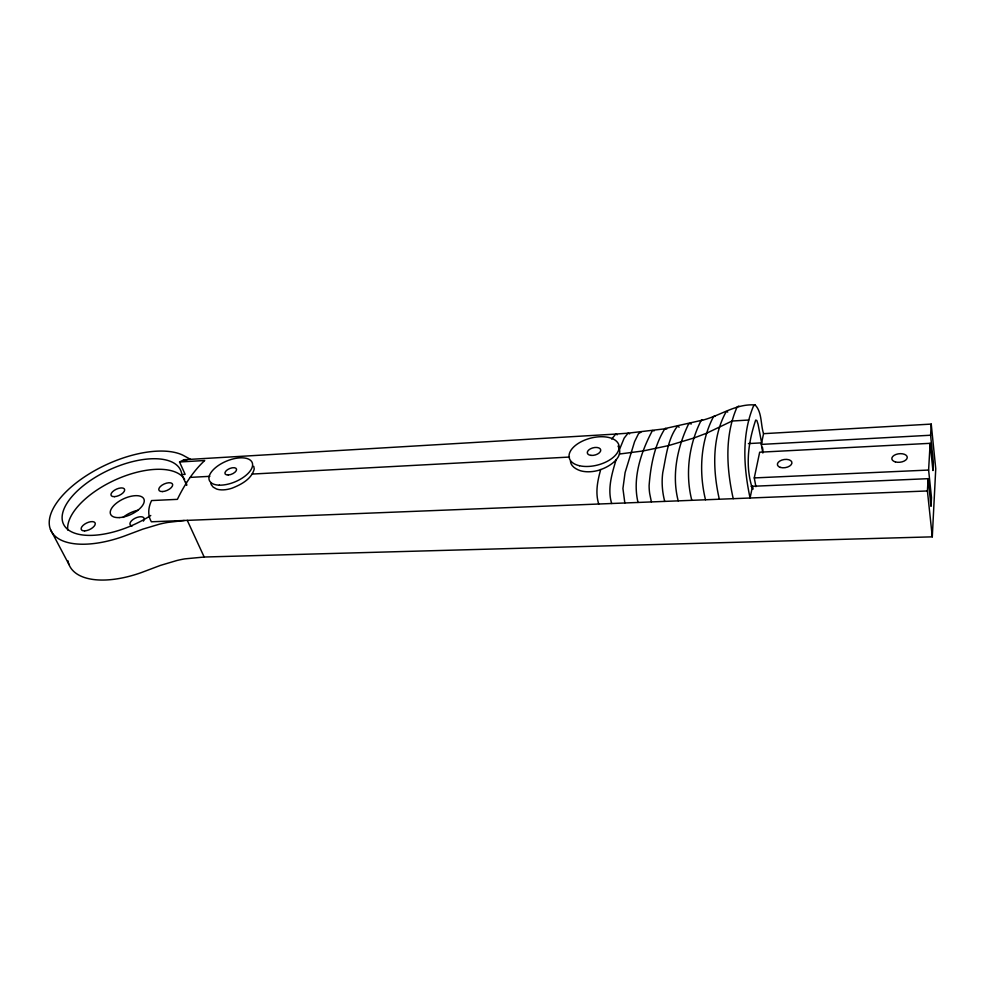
<?xml version="1.0" encoding="UTF-8"?>
<svg xmlns="http://www.w3.org/2000/svg" width="985" height="985" viewBox="0 0 985 985"><rect width="100%" height="100%" fill="white"/><g stroke="black" fill="none" stroke-linecap="round" stroke-linejoin="round"><path stroke-width="1.48" d="M67.94 560.785A77.002 37.578 -25.1 0 0 141.631 572.482L160.456 565.39L176.906 560.502A84.525 45.125 -26.2 0 1 184.786 558.877L204.178 557.03L932.29 536.85L935.75 468.737L931.231 424.092L763.56 433.671L761.307 444.407L762.858 453.026M932.29 536.85L927.414 490.961L928.116 478.673L751.05 486.356M928.116 478.673L931.022 506.315L931.49 497.597L928.609 470.054L930.135 443.324L759.669 452.213L754.276 477.922L755.901 486.664M930.135 443.324L932.93 470.559L933.361 462.371L930.603 435.235L931.231 424.092M763.56 433.671C760.543 424.584 762.181 412.173 755.126 404.97L753.5 406.005C741.434 434.964 743.687 467.875 750.065 498.004L752.54 486.208L753.082 489.126M618.026 446.119C624.859 456.843 609.53 466.656 600.715 469.537C597.587 480.655 595.1 492.697 598.732 504.012M616.142 459.613C611.968 473.662 607.191 488.905 611.673 503.507M619.75 448.914L624.17 438.103L628.073 433.166L666.18 428.672A14.209 3.472 87 0 1 666.71 429.152M611.71 439.064L615.699 434.077L628.073 433.166L629.637 433.892M253.724 466.287L254.253 469.008C251.581 479.178 240.98 484.669 231.881 488.24A23.037 12.903 -27.2 0 1 216.589 489.028L213.216 487.156L211.221 484.657L210.852 482.539M150.767 515.5A64.468 30.03 -24.7 0 1 65.81 527.603A64.468 30.03 -24.7 0 1 109.729 469.66A64.468 30.03 -24.7 0 1 181.806 474.561L185.143 474.376L179.541 461.99L204.708 460.512C193.122 471.359 184.244 485.112 177.386 499.358L151.579 500.565C148.292 507.152 147.43 515.266 151.382 521.791L927.414 490.961M755.126 404.97C735.549 403.394 719.555 416.36 701.074 420.546C688.872 444.629 685.067 473.883 691.802 500.318M701.074 420.546L702.527 420.127L664.986 428.561C654.471 445.072 650.592 466.053 649.115 485.519A14.787 3.768 87.4 0 0 649.694 493.608L651.393 501.931M179.541 461.99L183.986 459.724L615.699 434.077L617.287 434.754M738.799 406.042L737.088 407.064C724.381 435.702 726.573 468.712 733.222 498.669M600.715 469.537L599.052 470.19A25.45 15.969 -17.2 0 1 580.288 470.695C575.966 469.168 570.943 466.385 570.426 461.362M664.986 428.561L665.601 428.475M619.43 454.036L643.316 450.921L668.655 445.577L694.019 437.968L706.701 433.166L732.04 421.038L748.735 420.016M184.281 520.511L167.622 522.432A86.101 43.956 -25.7 0 0 159.619 524.119L142.887 529.117L123.716 536.308A78.308 36.482 -24.7 0 1 57.512 501.648A78.308 36.482 -24.7 0 1 182.718 455.095L190.61 459.392M748.403 443.582L761.639 442.868L758.056 424.276L756.812 420.447L755.68 420.09C748.378 441.969 745.042 465.425 752.183 487.883M761.307 444.407L930.603 435.235M190.277 477.38L209.867 476.334M252.123 474.068L569.49 457.052M183.986 459.724L186.744 460.241M754.276 477.922L928.609 470.054M715.122 416.384L713.633 416.396C700.347 441.379 698.821 472.344 705.506 499.777M641.149 431.972L638.502 433.683L634.623 441.551L625.093 472.591L622.926 488.511L624.835 502.978M727.743 412.05L726.216 411.595C711.687 437.562 712.82 470.608 719.309 499.223M654.126 430.864L652.427 430.568C641.075 451.746 632.21 478.094 638.021 502.461M691.211 424.055L689.968 423.378L688.527 424.116C677.261 447.436 671.548 475.262 678.209 500.86M679.182 427.158L677.421 426.185C667.682 439.051 666.032 457.015 662.77 472.566C661.477 482.194 662.265 492.007 664.715 501.402M50.494 529.573L69.036 564.627M187.273 520.363L204.178 557.03M181.806 474.561L186.694 485.346A64.148 30.301 -24.8 0 0 185.993 482.207M762.427 447.288L762.956 450.231M67.731 530.041A64.148 30.301 -24.8 0 1 117.486 478.919A64.148 30.301 -24.8 0 1 184.651 479.363M132.162 525.978A7.708 3.718 -24.9 0 1 131.461 520.843A7.708 3.718 -24.9 0 1 140.99 516.731A7.708 3.718 -24.9 0 1 143.404 521.139M122.953 517.457A18.186 8.754 -25 0 1 137.962 510.242M162.562 491.564A7.461 3.534 -23.9 0 0 172.683 484.657A7.461 3.534 -23.9 0 0 161.922 485.236A7.461 3.534 -23.9 0 0 162.562 491.564M114.519 496.662A7.412 3.423 -24.7 0 0 124.689 489.828A7.412 3.423 -24.7 0 0 114.235 490.382A7.412 3.423 -24.7 0 0 114.519 496.662M84.698 530.878A7.658 3.595 -25.7 0 0 95.274 523.7A7.658 3.595 -25.7 0 0 84.636 524.155A7.658 3.595 -25.7 0 0 84.698 530.878M119.271 517.593A18.309 8.643 -24.8 0 0 144.253 500.478A18.309 8.643 -24.8 0 0 118.225 501.845A18.309 8.643 -24.8 0 0 119.271 517.593M780.391 467.419A7.351 4.112 -9.2 0 0 791.903 463.221A7.351 4.112 -9.2 0 0 781.696 460.13A7.351 4.112 -9.2 0 0 780.391 467.419M895.414 461.928A7.745 4.272 -6.2 0 0 907.247 457.606A7.745 4.272 -6.2 0 0 895.981 454.454A7.745 4.272 -6.2 0 0 895.414 461.928M579.451 465.733A25.622 13.888 -14.4 0 0 619.023 448.594A25.622 13.888 -14.4 0 0 583.809 440.48A25.622 13.888 -14.4 0 0 579.451 465.733M590.938 455.378A6.895 3.743 -14.4 0 0 600.739 450.034A6.895 3.743 -14.4 0 0 590.335 448.877A6.895 3.743 -14.4 0 0 590.938 455.378M219.372 485.162A23.209 11.217 -22.7 0 0 252.603 465.068A23.209 11.217 -22.7 0 0 220.32 464.243A23.209 11.217 -22.7 0 0 219.372 485.162M228.286 474.979A6.193 2.992 -22.7 0 0 236.56 469.279A6.193 2.992 -22.7 0 0 227.4 469.759A6.193 2.992 -22.7 0 0 228.286 474.979"/></g></svg>
